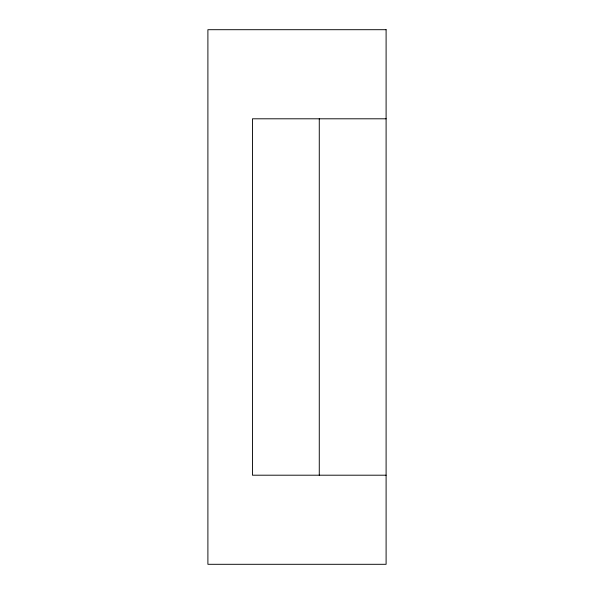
<?xml version="1.0" encoding="UTF-8"?>
<svg xmlns="http://www.w3.org/2000/svg" width="594" height="594" viewBox="0 0 594 594"><rect width="100%" height="100%" fill="white"/><g stroke="black" fill="none" stroke-linecap="round" stroke-linejoin="round"><path stroke-width="0.89" d="M386.1 118.8L252.45 118.8L252.45 475.2L386.1 475.2M319.275 118.8L319.275 475.2M386.1 29.7L207.9 29.7L207.9 564.3L386.1 564.3L386.1 29.7"/></g></svg>
